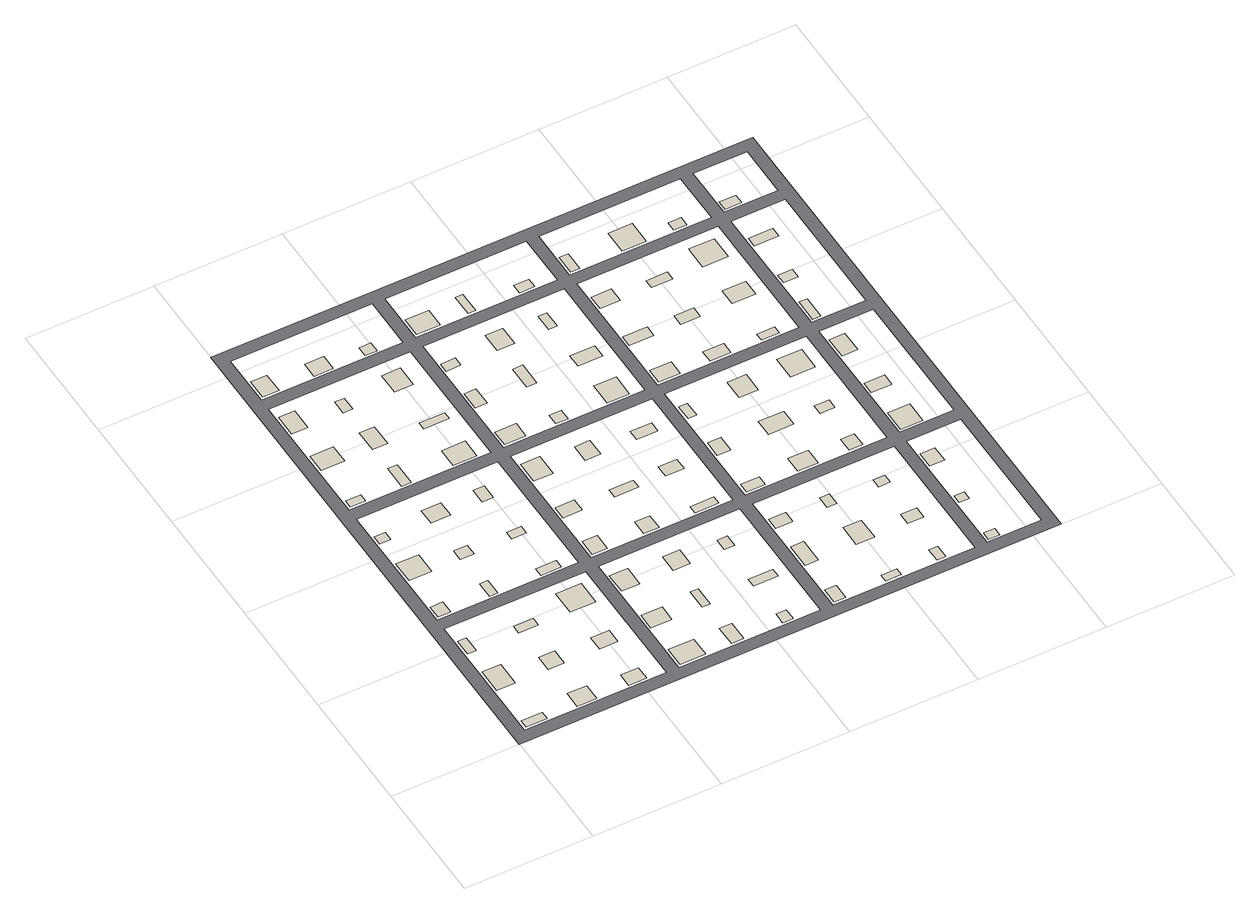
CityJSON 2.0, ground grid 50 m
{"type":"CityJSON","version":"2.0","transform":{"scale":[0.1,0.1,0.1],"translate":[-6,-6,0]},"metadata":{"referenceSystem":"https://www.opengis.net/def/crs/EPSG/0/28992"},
"CityObjects":{
"building1":{"type":"Building","attributes":{"roofType":"Flat","yearOfConstruction":1991,"function":"Residential","storeysAboveGround":1},"geometry":[{"type":"MultiSurface","lod":"0","boundaries":[[[0,1,2,3]]]}]},
"building2":{"type":"Building","attributes":{"roofType":"Flat","yearOfConstruction":1962,"function":"Residential","storeysAboveGround":2},"geometry":[{"type":"MultiSurface","lod":"0","boundaries":[[[4,5,6,7]]]}]},
"building3":{"type":"Building","attributes":{"roofType":"Shed","yearOfConstruction":1967,"function":"Residential","storeysAboveGround":3},"geometry":[{"type":"MultiSurface","lod":"0","boundaries":[[[8,9,10,11]]]}]},
"building4":{"type":"Building","attributes":{"roofType":"Flat","yearOfConstruction":1975,"function":"Residential","storeysAboveGround":5},"geometry":[{"type":"MultiSurface","lod":"0","boundaries":[[[12,13,14,15]]]}]},
"building5":{"type":"Building","attributes":{"roofType":"Flat","yearOfConstruction":1998,"function":"Residential","storeysAboveGround":4},"geometry":[{"type":"MultiSurface","lod":"0","boundaries":[[[16,17,18,19]]]}]},
"building6":{"type":"Building","attributes":{"roofType":"Flat","yearOfConstruction":1997,"function":"Industrial","storeysAboveGround":5},"geometry":[{"type":"MultiSurface","lod":"0","boundaries":[[[20,21,22,23]]]}]},
"building7":{"type":"Building","attributes":{"roofType":"Flat","yearOfConstruction":2008,"function":"Residential","storeysAboveGround":4},"geometry":[{"type":"MultiSurface","lod":"0","boundaries":[[[24,25,26,27]]]}]},
"building8":{"type":"Building","attributes":{"roofType":"Shed","yearOfConstruction":1953,"function":"Residential","storeysAboveGround":3},"geometry":[{"type":"MultiSurface","lod":"0","boundaries":[[[28,29,30,31]]]}]},
"building9":{"type":"Building","attributes":{"roofType":"Flat","yearOfConstruction":1951,"function":"Industrial","storeysAboveGround":4},"geometry":[{"type":"MultiSurface","lod":"0","boundaries":[[[32,33,34,35]]]}]},
"building10":{"type":"Building","attributes":{"roofType":"Hipped","yearOfConstruction":1962,"function":"Residential","storeysAboveGround":3},"geometry":[{"type":"MultiSurface","lod":"0","boundaries":[[[36,37,38,39]]]}]},
"building11":{"type":"Building","attributes":{"roofType":"Flat","yearOfConstruction":1979,"function":"Residential","storeysAboveGround":1},"geometry":[{"type":"MultiSurface","lod":"0","boundaries":[[[40,41,42,43]]]}]},
"building12":{"type":"Building","attributes":{"roofType":"Flat","yearOfConstruction":1979,"function":"Residential","storeysAboveGround":4},"geometry":[{"type":"MultiSurface","lod":"0","boundaries":[[[44,45,46,47]]]}]},
"building13":{"type":"Building","attributes":{"roofType":"Flat","yearOfConstruction":2012,"function":"Industrial","storeysAboveGround":5},"geometry":[{"type":"MultiSurface","lod":"0","boundaries":[[[48,49,50,51]]]}]},
"building14":{"type":"Building","attributes":{"roofType":"Shed","yearOfConstruction":2008,"function":"Residential","storeysAboveGround":2},"geometry":[{"type":"MultiSurface","lod":"0","boundaries":[[[52,53,54,55]]]}]},
"building15":{"type":"Building","attributes":{"roofType":"Hipped","yearOfConstruction":2012,"function":"Industrial","storeysAboveGround":2},"geometry":[{"type":"MultiSurface","lod":"0","boundaries":[[[56,57,58,59]]]}]},
"building16":{"type":"Building","attributes":{"roofType":"Flat","yearOfConstruction":1997,"function":"Residential","storeysAboveGround":3},"geometry":[{"type":"MultiSurface","lod":"0","boundaries":[[[60,61,62,63]]]}]},
"building17":{"type":"Building","attributes":{"roofType":"Hipped","yearOfConstruction":1991,"function":"Residential","storeysAboveGround":1},"geometry":[{"type":"MultiSurface","lod":"0","boundaries":[[[64,65,66,67]]]}]},
"building18":{"type":"Building","attributes":{"roofType":"Pyramidal","yearOfConstruction":1956,"function":"Residential","storeysAboveGround":1},"geometry":[{"type":"MultiSurface","lod":"0","boundaries":[[[68,69,70,71]]]}]},
"building19":{"type":"Building","attributes":{"roofType":"Hipped","yearOfConstruction":2011,"function":"Residential","storeysAboveGround":2},"geometry":[{"type":"MultiSurface","lod":"0","boundaries":[[[72,73,74,75]]]}]},
"building20":{"type":"Building","attributes":{"roofType":"Flat","yearOfConstruction":1984,"function":"Residential","storeysAboveGround":1},"geometry":[{"type":"MultiSurface","lod":"0","boundaries":[[[76,77,78,79]]]}]},
"building21":{"type":"Building","attributes":{"roofType":"Flat","yearOfConstruction":1980,"function":"Residential","storeysAboveGround":3},"geometry":[{"type":"MultiSurface","lod":"0","boundaries":[[[80,81,82,83]]]}]},
"building22":{"type":"Building","attributes":{"roofType":"Pyramidal","yearOfConstruction":1947,"function":"Residential","storeysAboveGround":3},"geometry":[{"type":"MultiSurface","lod":"0","boundaries":[[[84,85,86,87]]]}]},
"building23":{"type":"Building","attributes":{"roofType":"Flat","yearOfConstruction":2004,"function":"Residential","storeysAboveGround":5},"geometry":[{"type":"MultiSurface","lod":"0","boundaries":[[[88,89,90,91]]]}]},
"building24":{"type":"Building","attributes":{"roofType":"Pyramidal","yearOfConstruction":1988,"function":"Residential","storeysAboveGround":3},"geometry":[{"type":"MultiSurface","lod":"0","boundaries":[[[92,93,94,95]]]}]},
"building25":{"type":"Building","attributes":{"roofType":"Pyramidal","yearOfConstruction":1980,"function":"Residential","storeysAboveGround":1},"geometry":[{"type":"MultiSurface","lod":"0","boundaries":[[[96,97,98,99]]]}]},
"building26":{"type":"Building","attributes":{"roofType":"Pyramidal","yearOfConstruction":2006,"function":"Residential","storeysAboveGround":3},"geometry":[{"type":"MultiSurface","lod":"0","boundaries":[[[100,101,102,103]]]}]},
"building27":{"type":"Building","attributes":{"roofType":"Pyramidal","yearOfConstruction":2000,"function":"Residential","storeysAboveGround":3},"geometry":[{"type":"MultiSurface","lod":"0","boundaries":[[[104,105,106,107]]]}]},
"building28":{"type":"Building","attributes":{"roofType":"Flat","yearOfConstruction":1965,"function":"Residential","storeysAboveGround":5},"geometry":[{"type":"MultiSurface","lod":"0","boundaries":[[[108,109,110,111]]]}]},
"building29":{"type":"Building","attributes":{"roofType":"Hipped","yearOfConstruction":2001,"function":"Residential","storeysAboveGround":2},"geometry":[{"type":"MultiSurface","lod":"0","boundaries":[[[112,113,114,115]]]}]},
"building30":{"type":"Building","attributes":{"roofType":"Flat","yearOfConstruction":2013,"function":"Industrial","storeysAboveGround":4},"geometry":[{"type":"MultiSurface","lod":"0","boundaries":[[[116,117,118,119]]]}]},
"building31":{"type":"Building","attributes":{"roofType":"Flat","yearOfConstruction":1969,"function":"Residential","storeysAboveGround":4},"geometry":[{"type":"MultiSurface","lod":"0","boundaries":[[[120,121,122,123]]]}]},
"building32":{"type":"Building","attributes":{"roofType":"Gabled","yearOfConstruction":2010,"function":"Industrial","storeysAboveGround":2},"geometry":[{"type":"MultiSurface","lod":"0","boundaries":[[[124,125,126,127]]]}]},
"building33":{"type":"Building","attributes":{"roofType":"Flat","yearOfConstruction":2008,"function":"Residential","storeysAboveGround":1},"geometry":[{"type":"MultiSurface","lod":"0","boundaries":[[[128,129,130,131]]]}]},
"building34":{"type":"Building","attributes":{"roofType":"Hipped","yearOfConstruction":1999,"function":"Residential","storeysAboveGround":1},"geometry":[{"type":"MultiSurface","lod":"0","boundaries":[[[132,133,134,135]]]}]},
"building35":{"type":"Building","attributes":{"roofType":"Shed","yearOfConstruction":2009,"function":"Residential","storeysAboveGround":1},"geometry":[{"type":"MultiSurface","lod":"0","boundaries":[[[136,137,138,139]]]}]},
"building36":{"type":"Building","attributes":{"roofType":"Shed","yearOfConstruction":1976,"function":"Residential","storeysAboveGround":1},"geometry":[{"type":"MultiSurface","lod":"0","boundaries":[[[140,141,142,143]]]}]},
"building37":{"type":"Building","attributes":{"roofType":"Flat","yearOfConstruction":1967,"function":"Residential","storeysAboveGround":3},"geometry":[{"type":"MultiSurface","lod":"0","boundaries":[[[144,145,146,147]]]}]},
"building38":{"type":"Building","attributes":{"roofType":"Pyramidal","yearOfConstruction":1997,"function":"Industrial","storeysAboveGround":2},"geometry":[{"type":"MultiSurface","lod":"0","boundaries":[[[148,149,150,151]]]}]},
"building39":{"type":"Building","attributes":{"roofType":"Flat","yearOfConstruction":1967,"function":"Residential","storeysAboveGround":4},"geometry":[{"type":"MultiSurface","lod":"0","boundaries":[[[152,153,154,155]]]}]},
"building40":{"type":"Building","attributes":{"roofType":"Flat","yearOfConstruction":1981,"function":"Residential","storeysAboveGround":5},"geometry":[{"type":"MultiSurface","lod":"0","boundaries":[[[156,157,158,159]]]}]},
"building41":{"type":"Building","attributes":{"roofType":"Flat","yearOfConstruction":2013,"function":"Residential","storeysAboveGround":4},"geometry":[{"type":"MultiSurface","lod":"0","boundaries":[[[160,161,162,163]]]}]},
"building42":{"type":"Building","attributes":{"roofType":"Flat","yearOfConstruction":1971,"function":"Residential","storeysAboveGround":4},"geometry":[{"type":"MultiSurface","lod":"0","boundaries":[[[164,165,166,167]]]}]},
"building43":{"type":"Building","attributes":{"roofType":"Gabled","yearOfConstruction":1986,"function":"Residential","storeysAboveGround":2},"geometry":[{"type":"MultiSurface","lod":"0","boundaries":[[[168,169,170,171]]]}]},
"building44":{"type":"Building","attributes":{"roofType":"Hipped","yearOfConstruction":1961,"function":"Industrial","storeysAboveGround":2},"geometry":[{"type":"MultiSurface","lod":"0","boundaries":[[[172,173,174,175]]]}]},
"building45":{"type":"Building","attributes":{"roofType":"Gabled","yearOfConstruction":1990,"function":"Residential","storeysAboveGround":3},"geometry":[{"type":"MultiSurface","lod":"0","boundaries":[[[176,177,178,179]]]}]},
"building46":{"type":"Building","attributes":{"roofType":"Flat","yearOfConstruction":1961,"function":"Industrial","storeysAboveGround":4},"geometry":[{"type":"MultiSurface","lod":"0","boundaries":[[[180,181,182,183]]]}]},
"building47":{"type":"Building","attributes":{"roofType":"Flat","yearOfConstruction":1992,"function":"Residential","storeysAboveGround":4},"geometry":[{"type":"MultiSurface","lod":"0","boundaries":[[[184,185,186,187]]]}]},
"building48":{"type":"Building","attributes":{"roofType":"Pyramidal","yearOfConstruction":1980,"function":"Residential","storeysAboveGround":2},"geometry":[{"type":"MultiSurface","lod":"0","boundaries":[[[188,189,190,191]]]}]},
"building49":{"type":"Building","attributes":{"roofType":"Gabled","yearOfConstruction":1975,"function":"Residential","storeysAboveGround":2},"geometry":[{"type":"MultiSurface","lod":"0","boundaries":[[[192,193,194,195]]]}]},
"building50":{"type":"Building","attributes":{"roofType":"Flat","yearOfConstruction":1979,"function":"Residential","storeysAboveGround":4},"geometry":[{"type":"MultiSurface","lod":"0","boundaries":[[[196,197,198,199]]]}]},
"building51":{"type":"Building","attributes":{"roofType":"Flat","yearOfConstruction":1998,"function":"Residential","storeysAboveGround":3},"geometry":[{"type":"MultiSurface","lod":"0","boundaries":[[[200,201,202,203]]]}]},
"building52":{"type":"Building","attributes":{"roofType":"Flat","yearOfConstruction":1979,"function":"Residential","storeysAboveGround":5},"geometry":[{"type":"MultiSurface","lod":"0","boundaries":[[[204,205,206,207]]]}]},
"building53":{"type":"Building","attributes":{"roofType":"Flat","yearOfConstruction":1988,"function":"Residential","storeysAboveGround":4},"geometry":[{"type":"MultiSurface","lod":"0","boundaries":[[[208,209,210,211]]]}]},
"building54":{"type":"Building","attributes":{"roofType":"Shed","yearOfConstruction":1975,"function":"Residential","storeysAboveGround":3},"geometry":[{"type":"MultiSurface","lod":"0","boundaries":[[[212,213,214,215]]]}]},
"building55":{"type":"Building","attributes":{"roofType":"Flat","yearOfConstruction":1972,"function":"Industrial","storeysAboveGround":4},"geometry":[{"type":"MultiSurface","lod":"0","boundaries":[[[216,217,218,219]]]}]},
"building56":{"type":"Building","attributes":{"roofType":"Flat","yearOfConstruction":1997,"function":"Residential","storeysAboveGround":4},"geometry":[{"type":"MultiSurface","lod":"0","boundaries":[[[220,221,222,223]]]}]},
"building57":{"type":"Building","attributes":{"roofType":"Shed","yearOfConstruction":1954,"function":"Residential","storeysAboveGround":2},"geometry":[{"type":"MultiSurface","lod":"0","boundaries":[[[224,225,226,227]]]}]},
"building58":{"type":"Building","attributes":{"roofType":"Flat","yearOfConstruction":2010,"function":"Residential","storeysAboveGround":2},"geometry":[{"type":"MultiSurface","lod":"0","boundaries":[[[228,229,230,231]]]}]},
"building59":{"type":"Building","attributes":{"roofType":"Flat","yearOfConstruction":1984,"function":"Industrial","storeysAboveGround":4},"geometry":[{"type":"MultiSurface","lod":"0","boundaries":[[[232,233,234,235]]]}]},
"building60":{"type":"Building","attributes":{"roofType":"Hipped","yearOfConstruction":1995,"function":"Residential","storeysAboveGround":3},"geometry":[{"type":"MultiSurface","lod":"0","boundaries":[[[236,237,238,239]]]}]},
"building61":{"type":"Building","attributes":{"roofType":"Shed","yearOfConstruction":2001,"function":"Residential","storeysAboveGround":2},"geometry":[{"type":"MultiSurface","lod":"0","boundaries":[[[240,241,242,243]]]}]},
"building62":{"type":"Building","attributes":{"roofType":"Shed","yearOfConstruction":1978,"function":"Residential","storeysAboveGround":2},"geometry":[{"type":"MultiSurface","lod":"0","boundaries":[[[244,245,246,247]]]}]},
"building63":{"type":"Building","attributes":{"roofType":"Flat","yearOfConstruction":1952,"function":"Industrial","storeysAboveGround":4},"geometry":[{"type":"MultiSurface","lod":"0","boundaries":[[[248,249,250,251]]]}]},
"building64":{"type":"Building","attributes":{"roofType":"Gabled","yearOfConstruction":1948,"function":"Residential","storeysAboveGround":1},"geometry":[{"type":"MultiSurface","lod":"0","boundaries":[[[252,253,254,255]]]}]},
"building65":{"type":"Building","attributes":{"roofType":"Flat","yearOfConstruction":2007,"function":"Residential","storeysAboveGround":4},"geometry":[{"type":"MultiSurface","lod":"0","boundaries":[[[256,257,258,259]]]}]},
"building66":{"type":"Building","attributes":{"roofType":"Flat","yearOfConstruction":1966,"function":"Industrial","storeysAboveGround":5},"geometry":[{"type":"MultiSurface","lod":"0","boundaries":[[[260,261,262,263]]]}]},
"building67":{"type":"Building","attributes":{"roofType":"Hipped","yearOfConstruction":1990,"function":"Residential","storeysAboveGround":3},"geometry":[{"type":"MultiSurface","lod":"0","boundaries":[[[264,265,266,267]]]}]},
"building68":{"type":"Building","attributes":{"roofType":"Pyramidal","yearOfConstruction":2005,"function":"Residential","storeysAboveGround":1},"geometry":[{"type":"MultiSurface","lod":"0","boundaries":[[[268,269,270,271]]]}]},
"building69":{"type":"Building","attributes":{"roofType":"Pyramidal","yearOfConstruction":1950,"function":"Residential","storeysAboveGround":3},"geometry":[{"type":"MultiSurface","lod":"0","boundaries":[[[272,273,274,275]]]}]},
"building70":{"type":"Building","attributes":{"roofType":"Flat","yearOfConstruction":1975,"function":"Residential","storeysAboveGround":5},"geometry":[{"type":"MultiSurface","lod":"0","boundaries":[[[276,277,278,279]]]}]},
"building71":{"type":"Building","attributes":{"roofType":"Gabled","yearOfConstruction":1972,"function":"Industrial","storeysAboveGround":3},"geometry":[{"type":"MultiSurface","lod":"0","boundaries":[[[280,281,282,283]]]}]},
"building72":{"type":"Building","attributes":{"roofType":"Gabled","yearOfConstruction":1994,"function":"Residential","storeysAboveGround":3},"geometry":[{"type":"MultiSurface","lod":"0","boundaries":[[[284,285,286,287]]]}]},
"building73":{"type":"Building","attributes":{"roofType":"Gabled","yearOfConstruction":1990,"function":"Residential","storeysAboveGround":3},"geometry":[{"type":"MultiSurface","lod":"0","boundaries":[[[288,289,290,291]]]}]},
"building74":{"type":"Building","attributes":{"roofType":"Flat","yearOfConstruction":1945,"function":"Residential","storeysAboveGround":5},"geometry":[{"type":"MultiSurface","lod":"0","boundaries":[[[292,293,294,295]]]}]},
"building75":{"type":"Building","attributes":{"roofType":"Flat","yearOfConstruction":1991,"function":"Residential","storeysAboveGround":4},"geometry":[{"type":"MultiSurface","lod":"0","boundaries":[[[296,297,298,299]]]}]},
"building76":{"type":"Building","attributes":{"roofType":"Gabled","yearOfConstruction":1973,"function":"Residential","storeysAboveGround":3},"geometry":[{"type":"MultiSurface","lod":"0","boundaries":[[[300,301,302,303]]]}]},
"building77":{"type":"Building","attributes":{"roofType":"Flat","yearOfConstruction":1946,"function":"Industrial","storeysAboveGround":4},"geometry":[{"type":"MultiSurface","lod":"0","boundaries":[[[304,305,306,307]]]}]},
"building78":{"type":"Building","attributes":{"roofType":"Flat","yearOfConstruction":1960,"function":"Residential","storeysAboveGround":5},"geometry":[{"type":"MultiSurface","lod":"0","boundaries":[[[308,309,310,311]]]}]},
"building79":{"type":"Building","attributes":{"roofType":"Gabled","yearOfConstruction":2009,"function":"Residential","storeysAboveGround":2},"geometry":[{"type":"MultiSurface","lod":"0","boundaries":[[[312,313,314,315]]]}]},
"building80":{"type":"Building","attributes":{"roofType":"Flat","yearOfConstruction":2011,"function":"Residential","storeysAboveGround":4},"geometry":[{"type":"MultiSurface","lod":"0","boundaries":[[[316,317,318,319]]]}]},
"building81":{"type":"Building","attributes":{"roofType":"Flat","yearOfConstruction":1956,"function":"Residential","storeysAboveGround":2},"geometry":[{"type":"MultiSurface","lod":"0","boundaries":[[[320,321,322,323]]]}]},
"building82":{"type":"Building","attributes":{"roofType":"Pyramidal","yearOfConstruction":2011,"function":"Industrial","storeysAboveGround":2},"geometry":[{"type":"MultiSurface","lod":"0","boundaries":[[[324,325,326,327]]]}]},
"building83":{"type":"Building","attributes":{"roofType":"Shed","yearOfConstruction":2013,"function":"Residential","storeysAboveGround":2},"geometry":[{"type":"MultiSurface","lod":"0","boundaries":[[[328,329,330,331]]]}]},
"building84":{"type":"Building","attributes":{"roofType":"Flat","yearOfConstruction":1962,"function":"Residential","storeysAboveGround":5},"geometry":[{"type":"MultiSurface","lod":"0","boundaries":[[[332,333,334,335]]]}]},
"building85":{"type":"Building","attributes":{"roofType":"Shed","yearOfConstruction":1984,"function":"Residential","storeysAboveGround":2},"geometry":[{"type":"MultiSurface","lod":"0","boundaries":[[[336,337,338,339]]]}]},
"building86":{"type":"Building","attributes":{"roofType":"Flat","yearOfConstruction":2005,"function":"Residential","storeysAboveGround":2},"geometry":[{"type":"MultiSurface","lod":"0","boundaries":[[[340,341,342,343]]]}]},
"building87":{"type":"Building","attributes":{"roofType":"Gabled","yearOfConstruction":1978,"function":"Residential","storeysAboveGround":2},"geometry":[{"type":"MultiSurface","lod":"0","boundaries":[[[344,345,346,347]]]}]},
"building88":{"type":"Building","attributes":{"roofType":"Flat","yearOfConstruction":1986,"function":"Residential","storeysAboveGround":4},"geometry":[{"type":"MultiSurface","lod":"0","boundaries":[[[348,349,350,351]]]}]},
"building89":{"type":"Building","attributes":{"roofType":"Hipped","yearOfConstruction":1998,"function":"Residential","storeysAboveGround":3},"geometry":[{"type":"MultiSurface","lod":"0","boundaries":[[[352,353,354,355]]]}]},
"building90":{"type":"Building","attributes":{"roofType":"Pyramidal","yearOfConstruction":1995,"function":"Industrial","storeysAboveGround":3},"geometry":[{"type":"MultiSurface","lod":"0","boundaries":[[[356,357,358,359]]]}]},
"building91":{"type":"Building","attributes":{"roofType":"Flat","yearOfConstruction":1999,"function":"Industrial","storeysAboveGround":1},"geometry":[{"type":"MultiSurface","lod":"0","boundaries":[[[360,361,362,363]]]}]},
"building92":{"type":"Building","attributes":{"roofType":"Flat","yearOfConstruction":1961,"function":"Residential","storeysAboveGround":5},"geometry":[{"type":"MultiSurface","lod":"0","boundaries":[[[364,365,366,367]]]}]},
"building93":{"type":"Building","attributes":{"roofType":"Flat","yearOfConstruction":1954,"function":"Residential","storeysAboveGround":5},"geometry":[{"type":"MultiSurface","lod":"0","boundaries":[[[368,369,370,371]]]}]},
"building94":{"type":"Building","attributes":{"roofType":"Flat","yearOfConstruction":2011,"function":"Residential","storeysAboveGround":4},"geometry":[{"type":"MultiSurface","lod":"0","boundaries":[[[372,373,374,375]]]}]},
"building95":{"type":"Building","attributes":{"roofType":"Flat","yearOfConstruction":1952,"function":"Residential","storeysAboveGround":2},"geometry":[{"type":"MultiSurface","lod":"0","boundaries":[[[376,377,378,379]]]}]},
"building96":{"type":"Building","attributes":{"roofType":"Flat","yearOfConstruction":1952,"function":"Residential","storeysAboveGround":4},"geometry":[{"type":"MultiSurface","lod":"0","boundaries":[[[380,381,382,383]]]}]},
"building97":{"type":"Building","attributes":{"roofType":"Flat","yearOfConstruction":1985,"function":"Industrial","storeysAboveGround":4},"geometry":[{"type":"MultiSurface","lod":"0","boundaries":[[[384,385,386,387]]]}]},
"building98":{"type":"Building","attributes":{"roofType":"Flat","yearOfConstruction":1953,"function":"Industrial","storeysAboveGround":5},"geometry":[{"type":"MultiSurface","lod":"0","boundaries":[[[388,389,390,391]]]}]},
"building99":{"type":"Building","attributes":{"roofType":"Gabled","yearOfConstruction":1951,"function":"Residential","storeysAboveGround":3},"geometry":[{"type":"MultiSurface","lod":"0","boundaries":[[[392,393,394,395]]]}]},
"building100":{"type":"Building","attributes":{"roofType":"Gabled","yearOfConstruction":1951,"function":"Residential","storeysAboveGround":2},"geometry":[{"type":"MultiSurface","lod":"0","boundaries":[[[396,397,398,399]]]}]},
"road1":{"type":"Road","geometry":[{"type":"MultiSurface","lod":"1","boundaries":[[[400,401,402,403],[404,405,406,407],[408,409,410,411],[412,413,414,415],[416,417,418,419],[420,421,422,423],[424,425,426,427],[428,429,430,431],[432,433,434,435],[436,437,438,439],[440,441,442,443],[444,445,446,447],[448,449,450,451],[452,453,454,455],[456,457,458,459],[460,461,462,463],[464,465,466,467]]]}]}
},
"vertices":[
[142,60,0],[142,94,0],[60,94,0],[60,60,0],
[132,260,0],[132,360,0],[60,360,0],[60,260,0],
[94,460,0],[94,528,0],[60,528,0],[60,460,0],
[109,660,0],[109,714,0],[60,714,0],[60,660,0],
[335,60,0],[335,129,0],[260,129,0],[260,60,0],
[149,860,0],[149,949,0],[60,949,0],[60,860,0],
[323,260,0],[323,325,0],[260,325,0],[260,260,0],
[103,1060,0],[103,1097,0],[60,1097,0],[60,1060,0],
[336,460,0],[336,496,0],[260,496,0],[260,460,0],
[119,1260,0],[119,1293,0],[60,1293,0],[60,1260,0],
[292,660,0],[292,728,0],[260,728,0],[260,660,0],
[529,60,0],[529,116,0],[460,116,0],[460,60,0],
[314,860,0],[314,907,0],[260,907,0],[260,860,0],
[151,1460,0],[151,1536,0],[60,1536,0],[60,1460,0],
[531,260,0],[531,319,0],[460,319,0],[460,260,0],
[122,1660,0],[122,1750,0],[60,1750,0],[60,1660,0],
[336,1060,0],[336,1126,0],[260,1126,0],[260,1060,0],
[559,460,0],[559,560,0],[460,560,0],[460,460,0],
[124,1860,0],[124,1943,0],[60,1943,0],[60,1860,0],
[296,1260,0],[296,1356,0],[260,1356,0],[260,1260,0],
[539,660,0],[539,696,0],[460,696,0],[460,660,0],
[759,60,0],[759,141,0],[660,141,0],[660,60,0],
[319,1460,0],[319,1551,0],[260,1551,0],[260,1460,0],
[516,860,0],[516,895,0],[460,895,0],[460,860,0],
[297,1660,0],[297,1719,0],[260,1719,0],[260,1660,0],
[742,260,0],[742,327,0],[660,327,0],[660,260,0],
[502,1060,0],[502,1123,0],[460,1123,0],[460,1060,0],
[731,460,0],[731,544,0],[660,544,0],[660,460,0],
[334,1860,0],[334,1925,0],[260,1925,0],[260,1860,0],
[552,1260,0],[552,1340,0],[460,1340,0],[460,1260,0],
[718,660,0],[718,730,0],[660,730,0],[660,660,0],
[908,60,0],[908,144,0],[860,144,0],[860,60,0],
[558,1460,0],[558,1491,0],[460,1491,0],[460,1460,0],
[734,860,0],[734,915,0],[660,915,0],[660,860,0],
[890,260,0],[890,341,0],[860,341,0],[860,260,0],
[533,1660,0],[533,1749,0],[460,1749,0],[460,1660,0],
[735,1060,0],[735,1151,0],[660,1151,0],[660,1060,0],
[927,460,0],[927,532,0],[860,532,0],[860,460,0],
[505,1860,0],[505,1902,0],[460,1902,0],[460,1860,0],
[743,1260,0],[743,1327,0],[660,1327,0],[660,1260,0],
[920,660,0],[920,723,0],[860,723,0],[860,660,0],
[1100,60,0],[1100,107,0],[1060,107,0],[1060,60,0],
[706,1460,0],[706,1537,0],[660,1537,0],[660,1460,0],
[954,860,0],[954,897,0],[860,897,0],[860,860,0],
[1156,260,0],[1156,297,0],[1060,297,0],[1060,260,0],
[718,1660,0],[718,1698,0],[660,1698,0],[660,1660,0],
[920,1060,0],[920,1133,0],[860,1133,0],[860,1060,0],
[1100,460,0],[1100,510,0],[1060,510,0],[1060,460,0],
[907,1260,0],[907,1306,0],[860,1306,0],[860,1260,0],
[751,1860,0],[751,1939,0],[660,1939,0],[660,1860,0],
[1152,660,0],[1152,693,0],[1060,693,0],[1060,660,0],
[1304,60,0],[1304,125,0],[1260,125,0],[1260,60,0],
[899,1460,0],[899,1557,0],[860,1557,0],[860,1460,0],
[1132,860,0],[1132,911,0],[1060,911,0],[1060,860,0],
[1312,260,0],[1312,359,0],[1260,359,0],[1260,260,0],
[927,1660,0],[927,1742,0],[860,1742,0],[860,1660,0],
[1143,1060,0],[1143,1104,0],[1060,1104,0],[1060,1060,0],
[1326,460,0],[1326,509,0],[1260,509,0],[1260,460,0],
[890,1860,0],[890,1949,0],[860,1949,0],[860,1860,0],
[1146,1260,0],[1146,1352,0],[1060,1352,0],[1060,1260,0],
[1333,660,0],[1333,701,0],[1260,701,0],[1260,660,0],
[1521,60,0],[1521,90,0],[1460,90,0],[1460,60,0],
[1312,860,0],[1312,926,0],[1260,926,0],[1260,860,0],
[1156,1460,0],[1156,1516,0],[1060,1516,0],[1060,1460,0],
[1092,1660,0],[1092,1731,0],[1060,1731,0],[1060,1660,0],
[1531,260,0],[1531,351,0],[1460,351,0],[1460,260,0],
[1294,1060,0],[1294,1124,0],[1260,1124,0],[1260,1060,0],
[1498,460,0],[1498,512,0],[1460,512,0],[1460,460,0],
[1119,1860,0],[1119,1900,0],[1060,1900,0],[1060,1860,0],
[1343,1260,0],[1343,1322,0],[1260,1322,0],[1260,1260,0],
[1694,60,0],[1694,116,0],[1660,116,0],[1660,60,0],
[1539,660,0],[1539,728,0],[1460,728,0],[1460,660,0],
[1354,1460,0],[1354,1505,0],[1260,1505,0],[1260,1460,0],
[1722,260,0],[1722,309,0],[1660,309,0],[1660,260,0],
[1558,860,0],[1558,930,0],[1460,930,0],[1460,860,0],
[1338,1660,0],[1338,1722,0],[1260,1722,0],[1260,1660,0],
[1705,460,0],[1705,497,0],[1660,497,0],[1660,460,0],
[1534,1060,0],[1534,1144,0],[1460,1144,0],[1460,1060,0],
[1294,1860,0],[1294,1939,0],[1260,1939,0],[1260,1860,0],
[1540,1260,0],[1540,1309,0],[1460,1309,0],[1460,1260,0],
[1713,660,0],[1713,719,0],[1660,719,0],[1660,660,0],
[1903,60,0],[1903,93,0],[1860,93,0],[1860,60,0],
[1536,1460,0],[1536,1505,0],[1460,1505,0],[1460,1460,0],
[1718,860,0],[1718,900,0],[1660,900,0],[1660,860,0],
[1900,260,0],[1900,295,0],[1860,295,0],[1860,260,0],
[1543,1660,0],[1543,1698,0],[1460,1698,0],[1460,1660,0],
[1917,460,0],[1917,526,0],[1860,526,0],[1860,460,0],
[1756,1060,0],[1756,1155,0],[1660,1155,0],[1660,1060,0],
[1729,1260,0],[1729,1292,0],[1660,1292,0],[1660,1260,0],
[1553,1860,0],[1553,1957,0],[1460,1957,0],[1460,1860,0],
[1946,660,0],[1946,750,0],[1860,750,0],[1860,660,0],
[1751,1460,0],[1751,1528,0],[1660,1528,0],[1660,1460,0],
[1940,860,0],[1940,910,0],[1860,910,0],[1860,860,0],
[1920,1060,0],[1920,1148,0],[1860,1148,0],[1860,1060,0],
[1759,1660,0],[1759,1757,0],[1660,1757,0],[1660,1660,0],
[1711,1860,0],[1711,1899,0],[1660,1899,0],[1660,1860,0],
[1891,1260,0],[1891,1354,0],[1860,1354,0],[1860,1260,0],
[1916,1460,0],[1916,1500,0],[1860,1500,0],[1860,1460,0],
[1955,1660,0],[1955,1700,0],[1860,1700,0],[1860,1660,0],
[1924,1860,0],[1924,1900,0],[1860,1900,0],[1860,1860,0],
[2110,0,0],[2110,2110,0],[0,2110,0],[0,0,0],[50,600,0],[600,600,0],[600,50,0],[50,50,0],[50,1200,0],[600,1200,0],[600,650,0],[50,650,0],[50,1800,0],[600,1800,0],[600,1250,0],[50,1250,0],[50,2060,0],[600,2060,0],[600,1850,0],[50,1850,0],[650,600,0],[1200,600,0],[1200,50,0],[650,50,0],[650,1200,0],[1200,1200,0],[1200,650,0],[650,650,0],[650,1800,0],[1200,1800,0],[1200,1250,0],[650,1250,0],[650,2060,0],[1200,2060,0],[1200,1850,0],[650,1850,0],[1250,600,0],[1800,600,0],[1800,50,0],[1250,50,0],[1250,1200,0],[1800,1200,0],[1800,650,0],[1250,650,0],[1250,1800,0],[1800,1800,0],[1800,1250,0],[1250,1250,0],[1250,2060,0],[1800,2060,0],[1800,1850,0],[1250,1850,0],[1850,600,0],[2060,600,0],[2060,50,0],[1850,50,0],[1850,1200,0],[2060,1200,0],[2060,650,0],[1850,650,0],[1850,1800,0],[2060,1800,0],[2060,1250,0],[1850,1250,0],[1850,2060,0],[2060,2060,0],[2060,1850,0],[1850,1850,0]
]}
